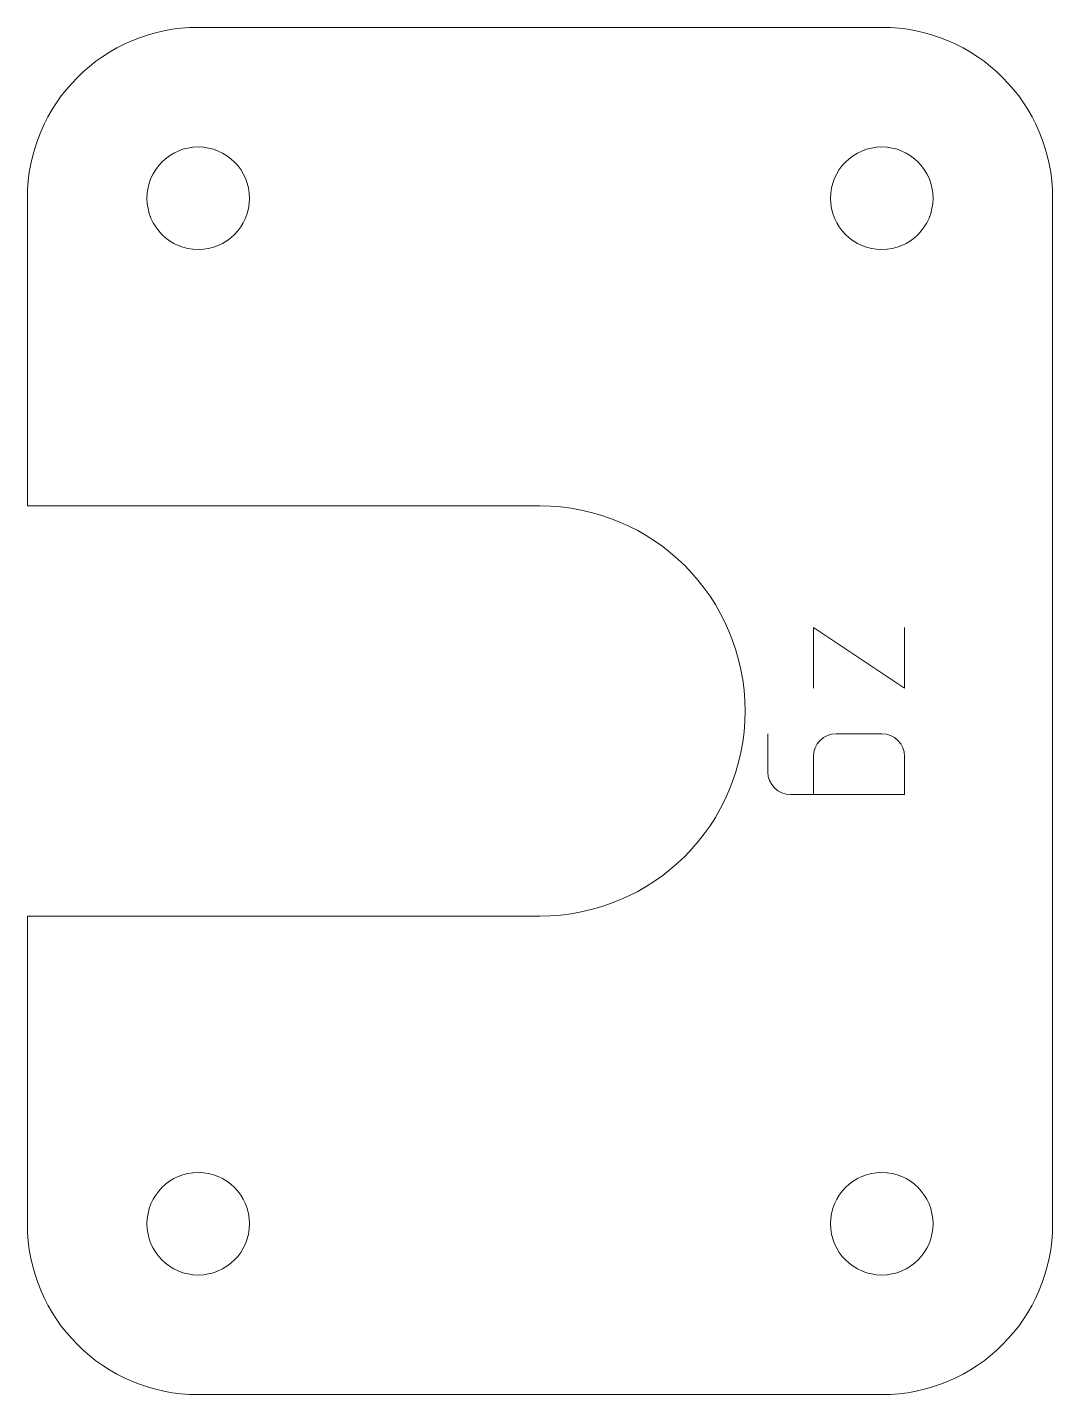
# Model space of a CAD drawing. Header units: millimetres. Extents: x -15 to 15, y -20 to 20.
import ezdxf

# ---------------------------------------------------------------- set-up
doc = ezdxf.new("R2010")
doc.units = ezdxf.units.MM
doc.layers.get('0').update_dxf_attribs({"linetype": 'CONTINUOUS', "lineweight": 0, "true_color": 0x000000})
doc.layers.add('Drawings', color=1, linetype='CONTINUOUS', lineweight=0, true_color=0xff0000)

msp = doc.modelspace()

# ---------------------------------------------------------------- linework, layer by layer
for p, q in [((-10, 20), (10, 20)), ((-15, 6), (-15, 15)), ((15, 15), (15, -15)), ((-15, 6), (0, 6)), ((0, 5), (0, 5)), ((0, -6), (-15, -6)), ((-15, -15), (-15, -6)), ((10, -20), (-10, -20))]:
    msp.add_line(p, q)
for centre in [(-10, 15), (10, 15), (-10, -15), (10, -15)]:
    msp.add_circle(centre, 1.5)
for centre, radius, start, end in [((-10, 15), 5, 90, 180), ((10, 15), 5, 360, 90), ((0, 0), 6, 270, 90), ((-10, -15), 5, 180, 270), ((10, -15), 5, 270, 360)]:
    msp.add_arc(centre, radius, start, end)
at = {"layer": 'Drawings'}
for p, q in [((10.667, 0.667), (8, 2.444)), ((8, 2.444), (8, 0.667)), ((10.667, 2.444), (10.667, 0.667)), ((6.667, -0.667), (6.667, -1.778)), ((10, -0.667), (8.667, -0.667)), ((8, -1.333), (8, -2.444)), ((10.667, -2.444), (10.667, -1.333)), ((7.333, -2.444), (10.667, -2.444))]:
    msp.add_line(p, q, dxfattribs=at)
for centre, start, end in [((8.667, -1.333), 90, 180), ((10, -1.333), 360, 90), ((7.333, -1.778), 180, 270)]:
    msp.add_arc(centre, 0.667, start, end, dxfattribs=at)

doc.saveas('drawing.dxf')
